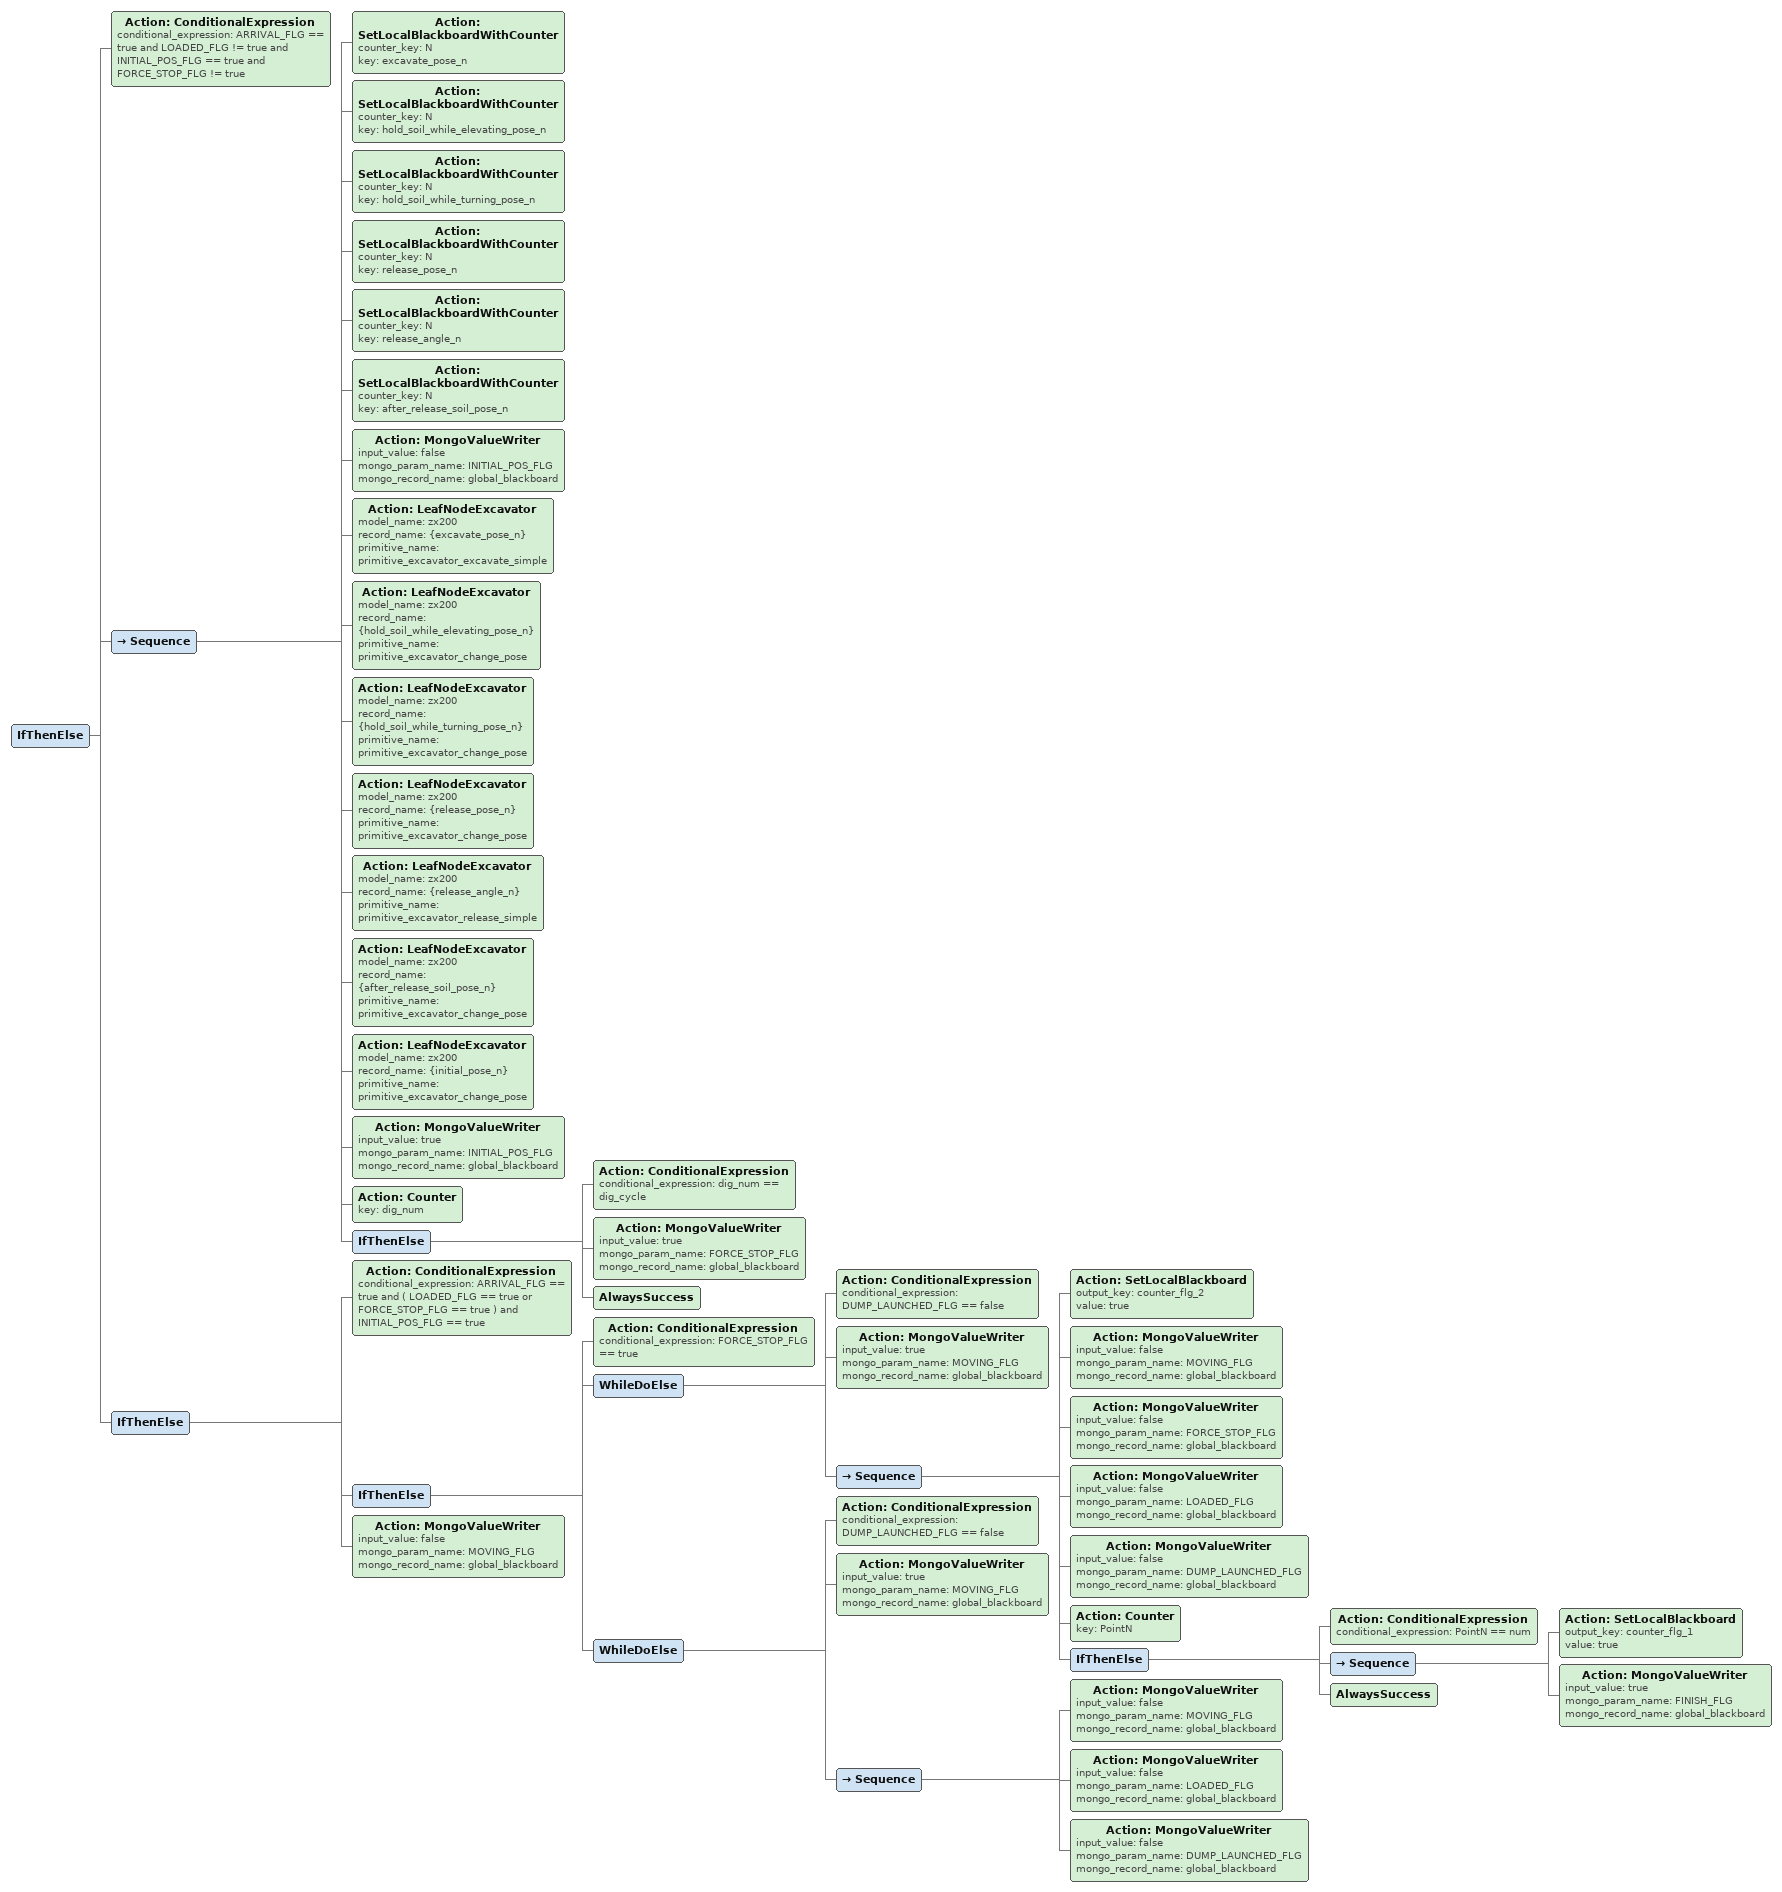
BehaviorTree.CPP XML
<IfThenElse>
    <Action ID="ConditionalExpression" conditional_expression="ARRIVAL_FLG == true and LOADED_FLG != true and INITIAL_POS_FLG == true and FORCE_STOP_FLG != true"/>
    <Sequence>
        <Action ID="SetLocalBlackboardWithCounter" counter_key="N" key="excavate_pose_n"/>
        <Action ID="SetLocalBlackboardWithCounter" counter_key="N" key="hold_soil_while_elevating_pose_n"/>
        <Action ID="SetLocalBlackboardWithCounter" counter_key="N" key="hold_soil_while_turning_pose_n"/>
        <Action ID="SetLocalBlackboardWithCounter" counter_key="N" key="release_pose_n"/>
        <Action ID="SetLocalBlackboardWithCounter" counter_key="N" key="release_angle_n"/>
        <Action ID="SetLocalBlackboardWithCounter" counter_key="N" key="after_release_soil_pose_n"/>
        <Action ID="MongoValueWriter" input_value="false" mongo_param_name="INITIAL_POS_FLG" mongo_record_name="global_blackboard"/>
        <Action model_name="zx200" ID="LeafNodeExcavator" record_name="{excavate_pose_n}" primitive_name="primitive_excavator_excavate_simple"/>
        <Action model_name="zx200" ID="LeafNodeExcavator" record_name="{hold_soil_while_elevating_pose_n}" primitive_name="primitive_excavator_change_pose"/>
        <Action model_name="zx200" ID="LeafNodeExcavator" record_name="{hold_soil_while_turning_pose_n}" primitive_name="primitive_excavator_change_pose"/>
        <Action model_name="zx200" ID="LeafNodeExcavator" record_name="{release_pose_n}" primitive_name="primitive_excavator_change_pose"/>
        <Action model_name="zx200" ID="LeafNodeExcavator" record_name="{release_angle_n}" primitive_name="primitive_excavator_release_simple"/>
        <Action model_name="zx200" ID="LeafNodeExcavator" record_name="{after_release_soil_pose_n}" primitive_name="primitive_excavator_change_pose"/>
        <Action model_name="zx200" ID="LeafNodeExcavator" record_name="{initial_pose_n}" primitive_name="primitive_excavator_change_pose"/>
        <Action ID="MongoValueWriter" input_value="true" mongo_param_name="INITIAL_POS_FLG" mongo_record_name="global_blackboard"/>
        <Action ID="Counter" key="dig_num"/>
        <IfThenElse>
            <Action ID="ConditionalExpression" conditional_expression="dig_num == dig_cycle"/>
            <Action ID="MongoValueWriter" input_value="true" mongo_param_name="FORCE_STOP_FLG" mongo_record_name="global_blackboard"/>
            <AlwaysSuccess/>
        </IfThenElse>
    </Sequence>
    <IfThenElse>
        <Action ID="ConditionalExpression" conditional_expression="ARRIVAL_FLG == true and ( LOADED_FLG == true or FORCE_STOP_FLG == true ) and INITIAL_POS_FLG == true"/>
        <IfThenElse>
            <Action ID="ConditionalExpression" conditional_expression="FORCE_STOP_FLG == true "/>
            <WhileDoElse>
                <Action ID="ConditionalExpression" conditional_expression="DUMP_LAUNCHED_FLG == false "/>
                <Action ID="MongoValueWriter" input_value="true" mongo_param_name="MOVING_FLG" mongo_record_name="global_blackboard"/>
                <Sequence>
                    <Action ID="SetLocalBlackboard" output_key="counter_flg_2" value="true"/>
                    <Action ID="MongoValueWriter" input_value="false" mongo_param_name="MOVING_FLG" mongo_record_name="global_blackboard"/>
                    <Action ID="MongoValueWriter" input_value="false" mongo_param_name="FORCE_STOP_FLG" mongo_record_name="global_blackboard"/>
                    <Action ID="MongoValueWriter" input_value="false" mongo_param_name="LOADED_FLG" mongo_record_name="global_blackboard"/>
                    <Action ID="MongoValueWriter" input_value="false" mongo_param_name="DUMP_LAUNCHED_FLG" mongo_record_name="global_blackboard"/>
                    <Action ID="Counter" key="PointN"/>
                    <IfThenElse>
                        <Action ID="ConditionalExpression" conditional_expression="PointN == num"/>
                        <Sequence>
                            <Action ID="SetLocalBlackboard" output_key="counter_flg_1" value="true"/>
                            <Action ID="MongoValueWriter" input_value="true" mongo_param_name="FINISH_FLG" mongo_record_name="global_blackboard"/>
                        </Sequence>
                        <AlwaysSuccess/>
                    </IfThenElse>
                </Sequence>
            </WhileDoElse>
            <WhileDoElse>
                <Action ID="ConditionalExpression" conditional_expression="DUMP_LAUNCHED_FLG == false"/>
                <Action ID="MongoValueWriter" input_value="true" mongo_param_name="MOVING_FLG" mongo_record_name="global_blackboard"/>
                <Sequence>
                    <Action ID="MongoValueWriter" input_value="false" mongo_param_name="MOVING_FLG" mongo_record_name="global_blackboard"/>
                    <Action ID="MongoValueWriter" input_value="false" mongo_param_name="LOADED_FLG" mongo_record_name="global_blackboard"/>
                    <Action ID="MongoValueWriter" input_value="false" mongo_param_name="DUMP_LAUNCHED_FLG" mongo_record_name="global_blackboard"/>
                </Sequence>
            </WhileDoElse>
        </IfThenElse>
        <Action ID="MongoValueWriter" input_value="false" mongo_param_name="MOVING_FLG" mongo_record_name="global_blackboard"/>
    </IfThenElse>
</IfThenElse>
